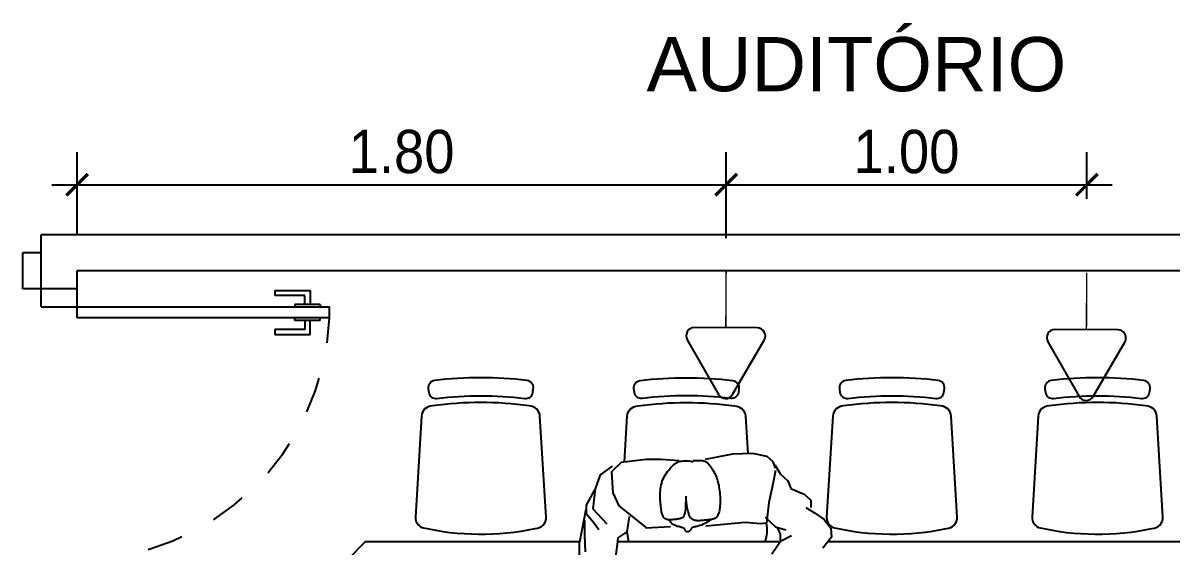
# Model space of a CAD drawing. Header units: millimetres. Extents: x 7034 to 7235, y -465 to -380.
# Drawn here: x 7133.854 to 7137.038, y -408.445 to -406.996 of the extents above; entities that cross this region are included whole.
import ezdxf

# ---------------------------------------------------------------- set-up
doc = ezdxf.new("R2010")
doc.units = ezdxf.units.MM
doc.header["$LTSCALE"] = 0.005
doc.linetypes.add('CONTINUO', pattern=[0])
doc.linetypes.add('DASHED', pattern=[19.05, 12.7, -6.35])
doc.layers.get('0').update_dxf_attribs({"linetype": 'CONTINUO'})
doc.layers.get('DEFPOINTS').update_dxf_attribs({"linetype": 'CONTINUO', "lineweight": 15})
for name, color, linetype in [('- COTAS', 12, 'Continuous'), ('0-TOMADAS', 12, 'Continuous'), ('ARQ-PEITORIAL', 4, 'Continuous'), ('ARQ_ESQUADRIA', 5, 'Continuous'), ('ARQ_JANELAALTA', 150, 'DASHED'), ('ARQ_MOBILIARIO 2', 252, 'Continuous'), ('ARQ_TXT_AMBIENTE', 3, 'Continuous')]:
    doc.layers.add(name, color=color, linetype=linetype)
doc.layers.add('0-LAYOUT', color=250, linetype='Continuous', lineweight=25)
doc.styles.add('ARQ', font='arial.ttf', dxfattribs={"width": 0.9})
doc.styles.get("Standard").update_dxf_attribs({"font": 'arial.ttf'})
doc.dimstyles.new('1-50', dxfattribs={"dimtxt": 0.12, "dimasz": 0.06, "dimexe": 0.09, "dimexo": 0.1, "dimgap": 0.03, "dimtad": 1, "dimzin": 0, "dimdsep": 46, "dimtxsty": 'ARQ', "dimblk": 'ARCHTICK', "dimcen": 0, "dimdle": 0.07, "dimclrd": 1, "dimclre": 1, "dimclrt": 7, "dimadec": 0, "dimazin": 0, "dimtm": 1e-09, "dimtfac": 1, "dimtofl": 0, "dimtmove": 2, "dimatfit": 3, "dimldrblk": 'ARCHTICK', "dimfxl": 1, "dimtolj": 1, "dimtzin": 0, "dimlwd": -1, "dimlwe": -1, "dimarcsym": 0})

# ---------------------------------------------------------------- blocks, each defined once
blk = doc.blocks.new('TOMADA-H30')
blk.add_lwpolyline([(-0.1082, 0.1955), (0.1082, 0.1955, 0.57735), (0.1324, 0.2375), (0.0242, 0.4248, 0.57735), (-0.0242, 0.4248), (-0.1324, 0.2375, 0.57735)], format="xyb", close=True)
at = {"const_width": 0.005}
blk.add_lwpolyline([(0, 0.1955), (0, 0)], dxfattribs=at)
blk = doc.blocks.new('2541982')
at = {"layer": '0-TOMADAS', "xscale": 0.6451236243583418, "yscale": 0.6451236243583418, "zscale": 0.6451236243583418, "rotation": 270}
blk.add_blockref('TOMADA-H30', (3218.8519, 1440.9676), dxfattribs=at)
blk = doc.blocks.new('_ArchTick')
at = {"color": 0, "linetype": 'ByBlock', "const_width": 0.15}
blk.add_lwpolyline([(-0.5, -0.5), (0.5, 0.5)], dxfattribs=at)
blk = doc.blocks.new('*D75')
at = {"layer": '- COTAS', "color": 1, "transparency": 16777216}
for p, q in [((7134.0045, -407.5832), (7134.0045, -407.3545)), ((7135.8044, -407.5923), (7135.8044, -407.3545)), ((7133.9345, -407.4445), (7135.8744, -407.4445))]:
    blk.add_line(p, q, dxfattribs=at)
at = {"layer": 'DEFPOINTS', "color": 0, "transparency": 16777216}
for p in [(7135.8044, -407.4445), (7134.0045, -407.6832), (7135.8044, -407.6923)]:
    blk.add_point(p, dxfattribs=at)
at = {"layer": '- COTAS', "color": 1, "transparency": 16777216, "xscale": 0.06, "yscale": 0.06, "zscale": 0.06, "rotation": 180}
blk.add_blockref('_ArchTick', (7134.0045, -407.4445), dxfattribs=at)
at = {"layer": '- COTAS', "color": 1, "transparency": 16777216, "xscale": 0.06, "yscale": 0.06, "zscale": 0.06}
blk.add_blockref('_ArchTick', (7135.8044, -407.4445), dxfattribs=at)
at = {"layer": '- COTAS', "color": 7, "transparency": 16777216, "insert": (7134.9044, -407.3533), "char_height": 0.12, "attachment_point": 5, "style": 'ARQ'}
blk.add_mtext('\\A1;1.80', dxfattribs=at)
blk = doc.blocks.new('*D76')
at = {"layer": '- COTAS', "color": 1, "transparency": 16777216}
for p, q in [((7135.8044, -407.5923), (7135.8044, -407.3545)), ((7136.805, -407.4832), (7136.805, -407.3545)), ((7135.7344, -407.4445), (7136.875, -407.4445))]:
    blk.add_line(p, q, dxfattribs=at)
at = {"layer": 'DEFPOINTS', "color": 0, "transparency": 16777216}
for p in [(7136.805, -407.4445), (7136.805, -407.5832), (7135.8044, -407.6923)]:
    blk.add_point(p, dxfattribs=at)
at = {"layer": '- COTAS', "color": 1, "transparency": 16777216, "xscale": 0.06, "yscale": 0.06, "zscale": 0.06, "rotation": 180}
blk.add_blockref('_ArchTick', (7135.8044, -407.4445), dxfattribs=at)
at = {"layer": '- COTAS', "color": 1, "transparency": 16777216, "xscale": 0.06, "yscale": 0.06, "zscale": 0.06}
blk.add_blockref('_ArchTick', (7136.805, -407.4445), dxfattribs=at)
at = {"layer": '- COTAS', "color": 7, "transparency": 16777216, "insert": (7136.3047, -407.3533), "char_height": 0.12, "attachment_point": 5, "style": 'ARQ'}
blk.add_mtext('\\A1;1.00', dxfattribs=at)

msp = doc.modelspace()

# ---------------------------------------------------------------- linework, layer by layer
at = {"layer": '0-LAYOUT', "linetype": 'ByBlock'}
for points in [[(7135.1241, -408.029, -0.030867), (7135.2461, -408.0366, 0.408428), (7135.2684, -408.0196), (7135.2698, -408.0097, 0.419966), (7135.2525, -407.987, 0.030916), (7135.1241, -407.979, 0.030916), (7134.9958, -407.987, 0.419966), (7134.9785, -408.0097), (7134.9799, -408.0196, 0.408428), (7135.0022, -408.0366, -0.030867)], [(7135.6942, -408.029, 0.030867), (7135.5723, -408.0366, -0.408428), (7135.55, -408.0196), (7135.5486, -408.0097, -0.419966), (7135.5659, -407.987, -0.030916), (7135.6942, -407.979, -0.030916), (7135.8225, -407.987, -0.419966), (7135.8399, -408.0097), (7135.8384, -408.0196, -0.408428), (7135.8162, -408.0366, 0.030867)], [(7136.2643, -408.029, -0.030867), (7136.3862, -408.0366, 0.408428), (7136.4085, -408.0196), (7136.4099, -408.0097, 0.419966), (7136.3926, -407.987, 0.030916), (7136.2643, -407.979, 0.030916), (7136.136, -407.987, 0.419966), (7136.1187, -408.0097), (7136.1201, -408.0196, 0.408428), (7136.1424, -408.0366, -0.030867)], [(7136.8344, -408.029, -0.030867), (7136.9563, -408.0366, 0.408428), (7136.9786, -408.0196), (7136.98, -408.0097, 0.419966), (7136.9627, -407.987, 0.030916), (7136.8344, -407.979, 0.030916), (7136.7061, -407.987, 0.419966), (7136.6887, -408.0097), (7136.6902, -408.0196, 0.408428), (7136.7124, -408.0366, -0.030867)], [(7134.9899, -408.0573, 0.399285), (7134.9599, -408.0857), (7134.943, -408.3651, 0.305593), (7134.9603, -408.3938, 0.109362), (7135.2753, -408.3966, 0.429301), (7135.3053, -408.3651), (7135.2883, -408.0857, 0.399285), (7135.2584, -408.0573, 0.071734)], [(7136.1301, -408.0573, 0.399285), (7136.1001, -408.0857), (7136.0832, -408.3651, 0.305593), (7136.1005, -408.3938, 0.109362), (7136.4155, -408.3966, 0.429301), (7136.4454, -408.3651), (7136.4285, -408.0857, 0.399285), (7136.3985, -408.0573, 0.071734)], [(7136.7001, -408.0573, 0.399285), (7136.6702, -408.0857), (7136.6532, -408.3651, 0.305593), (7136.6705, -408.3938, 0.109362), (7136.9855, -408.3966, 0.429301), (7137.0155, -408.3651), (7136.9986, -408.0857, 0.399285), (7136.9686, -408.0573, 0.071734)]]:
    msp.add_lwpolyline(points, format="xyb", close=True, dxfattribs=at)
msp.add_lwpolyline([(7135.5223, -408.2124), (7135.53, -408.0857, -0.399285), (7135.56, -408.0573, -0.071734), (7135.8285, -408.0573, -0.399285), (7135.8584, -408.0857), (7135.8647, -408.1897)], format="xyb", dxfattribs=at)
for points in [[(7134.7541, -408.5428), (7134.7541, -408.4832), (7134.8041, -408.4332), (7135.3985, -408.4332)], [(7135.5034, -408.4332), (7135.9553, -408.4332)], [(7136.0869, -408.4332), (7137.1876, -408.4332)]]:
    msp.add_lwpolyline(points, dxfattribs=at)
at = {"layer": 'ARQ-PEITORIAL'}
for p, q in [((7138.7345, -407.5832), (7133.9045, -407.5832)), ((7133.9045, -407.7332), (7133.9045, -407.5832)), ((7137.7745, -407.6832), (7134.0045, -407.6832)), ((7134.0045, -407.7332), (7134.0045, -407.6832)), ((7134.0045, -407.7332), (7133.9045, -407.7332))]:
    msp.add_line(p, q, dxfattribs=at)
at = {"layer": 'ARQ_ESQUADRIA'}
for p, q in [((7133.8545, -407.7332), (7133.8545, -407.6332)), ((7133.9045, -407.6332), (7133.8545, -407.6332)), ((7133.9045, -407.7332), (7133.8545, -407.7332)), ((7133.9045, -407.7832), (7133.9045, -407.7332)), ((7134.0045, -407.7832), (7134.0045, -407.7332)), ((7134.5525, -407.7372), (7134.6505, -407.7372)), ((7134.5525, -407.7372), (7134.5525, -407.7512)), ((7134.5665, -407.7512), (7134.5525, -407.7512)), ((7134.6365, -407.7512), (7134.5665, -407.7512)), ((7134.6365, -407.7762), (7134.6365, -407.7512)), ((7134.6505, -407.7372), (7134.6505, -407.7762)), ((7133.9045, -407.7832), (7134.0045, -407.7832)), ((7134.0045, -407.7832), (7134.7045, -407.7832)), ((7134.0045, -407.8132), (7134.0045, -407.7832)), ((7134.6785, -407.7762), (7134.6085, -407.7762)), ((7134.6085, -407.7762), (7134.6085, -407.7832)), ((7134.6785, -407.7762), (7134.6785, -407.7832)), ((7134.7045, -407.8132), (7134.7045, -407.7832)), ((7134.7045, -407.8132), (7134.0045, -407.8132)), ((7134.6085, -407.8202), (7134.6085, -407.8132)), ((7134.6785, -407.8202), (7134.6085, -407.8202)), ((7134.6365, -407.8202), (7134.6365, -407.8452)), ((7134.6505, -407.8592), (7134.6505, -407.8202)), ((7134.6785, -407.8202), (7134.6785, -407.8132)), ((7134.5525, -407.8452), (7134.5525, -407.8592)), ((7134.5665, -407.8452), (7134.5525, -407.8452)), ((7134.6365, -407.8452), (7134.5665, -407.8452)), ((7134.5525, -407.8592), (7134.6505, -407.8592))]:
    msp.add_line(p, q, dxfattribs=at)
at = {"layer": 'ARQ_JANELAALTA'}
msp.add_arc((7134.0045, -407.7825), 0.7007, 270, 357.4911, dxfattribs=at)
at = {"layer": 'ARQ_MOBILIARIO 2', "linetype": 'Continuous'}
for p, q in [((7135.8223, -408.1912), (7135.7466, -408.2054)), ((7135.8779, -408.1892), (7135.8223, -408.1912)), ((7135.9187, -408.1973), (7135.8779, -408.1892)), ((7135.9352, -408.2118), (7135.9187, -408.1973)), ((7135.4885, -408.2238), (7135.4556, -408.2483)), ((7135.513, -408.2135), (7135.4864, -408.2401)), ((7135.5825, -408.2053), (7135.513, -408.2135)), ((7135.6236, -408.2054), (7135.5825, -408.2053)), ((7135.6747, -408.2096), (7135.6236, -408.2054)), ((7135.6423, -408.2389), (7135.6454, -408.235)), ((7135.6454, -408.235), (7135.6484, -408.2313)), ((7135.6484, -408.2313), (7135.6513, -408.228)), ((7135.6513, -408.228), (7135.654, -408.225)), ((7135.654, -408.225), (7135.6566, -408.2223)), ((7135.6566, -408.2223), (7135.659, -408.2201)), ((7135.659, -408.2201), (7135.6613, -408.2181)), ((7135.6613, -408.2181), (7135.6637, -408.2164)), ((7135.6637, -408.2164), (7135.6661, -408.2149)), ((7135.6661, -408.2149), (7135.6687, -408.2136)), ((7135.6687, -408.2136), (7135.6714, -408.2125)), ((7135.6714, -408.2125), (7135.6745, -408.2115)), ((7135.6745, -408.2115), (7135.6779, -408.2106)), ((7135.6779, -408.2106), (7135.6818, -408.2099)), ((7135.6818, -408.2099), (7135.686, -408.2094)), ((7135.686, -408.2094), (7135.6906, -408.2091)), ((7135.6906, -408.2091), (7135.6956, -408.2092)), ((7135.6956, -408.2092), (7135.7011, -408.2097)), ((7135.7011, -408.2097), (7135.707, -408.2107)), ((7135.707, -408.2107), (7135.7134, -408.2122)), ((7135.7117, -408.2082), (7135.7168, -408.2082)), ((7135.7168, -408.2082), (7135.7214, -408.2081)), ((7135.7214, -408.2081), (7135.7256, -408.2081)), ((7135.7256, -408.2081), (7135.7294, -408.2081)), ((7135.7294, -408.2081), (7135.7329, -408.2082)), ((7135.7329, -408.2082), (7135.736, -408.2084)), ((7135.736, -408.2084), (7135.7388, -408.2087)), ((7135.7388, -408.2087), (7135.7413, -408.2091)), ((7135.7413, -408.2091), (7135.7435, -408.2096)), ((7135.7435, -408.2096), (7135.7456, -408.2103)), ((7135.7456, -408.2103), (7135.7474, -408.2112)), ((7135.7474, -408.2112), (7135.749, -408.2122)), ((7135.749, -408.2122), (7135.7506, -408.2133)), ((7135.7506, -408.2133), (7135.752, -408.2146)), ((7135.752, -408.2146), (7135.7535, -408.216)), ((7135.7535, -408.216), (7135.7549, -408.2175)), ((7135.7549, -408.2175), (7135.7563, -408.2191)), ((7135.7563, -408.2191), (7135.7578, -408.2209)), ((7135.7578, -408.2209), (7135.7593, -408.2228)), ((7135.7593, -408.2228), (7135.7608, -408.2248)), ((7135.7608, -408.2248), (7135.7623, -408.2269)), ((7135.7623, -408.2269), (7135.7639, -408.2291)), ((7135.7639, -408.2291), (7135.7654, -408.2314)), ((7135.7654, -408.2314), (7135.767, -408.2338)), ((7135.767, -408.2338), (7135.7686, -408.2363)), ((7135.9414, -408.2301), (7135.9352, -408.2118)), ((7135.9394, -408.2201), (7135.9556, -408.2466)), ((7135.4556, -408.2483), (7135.4411, -408.2873)), ((7135.4864, -408.2401), (7135.4902, -408.2976)), ((7135.626, -408.271), (7135.6275, -408.2661)), ((7135.6275, -408.2661), (7135.6293, -408.2613)), ((7135.6293, -408.2613), (7135.6314, -408.2566)), ((7135.6314, -408.2566), (7135.6339, -408.2519)), ((7135.6339, -408.2519), (7135.6365, -408.2474)), ((7135.6365, -408.2474), (7135.6394, -408.2431)), ((7135.6394, -408.2431), (7135.6423, -408.2389)), ((7135.7686, -408.2363), (7135.7702, -408.239)), ((7135.7702, -408.239), (7135.7717, -408.2418)), ((7135.7717, -408.2418), (7135.7733, -408.2447)), ((7135.7733, -408.2447), (7135.7748, -408.2479)), ((7135.7748, -408.2479), (7135.7762, -408.2513)), ((7135.7762, -408.2513), (7135.7777, -408.2549)), ((7135.7777, -408.2549), (7135.779, -408.2588)), ((7135.779, -408.2588), (7135.7803, -408.2629)), ((7135.7803, -408.2629), (7135.7816, -408.2673)), ((7135.9414, -408.2363), (7135.9352, -408.2691)), ((7135.9556, -408.2466), (7135.976, -408.2651)), ((7135.976, -408.2651), (7135.9842, -408.2857)), ((7135.439, -408.2893), (7135.4165, -408.3324)), ((7135.4411, -408.2873), (7135.4348, -408.3426)), ((7135.4902, -408.2976), (7135.5067, -408.3344)), ((7135.6217, -408.3019), (7135.6219, -408.2966)), ((7135.6219, -408.2966), (7135.6223, -408.2914)), ((7135.6223, -408.2914), (7135.6229, -408.2862)), ((7135.6229, -408.2862), (7135.6237, -408.281)), ((7135.6237, -408.281), (7135.6247, -408.276)), ((7135.6247, -408.276), (7135.626, -408.271)), ((7135.7816, -408.2673), (7135.7827, -408.2719)), ((7135.7827, -408.2719), (7135.7838, -408.2767)), ((7135.7838, -408.2767), (7135.7847, -408.2817)), ((7135.7847, -408.2817), (7135.7856, -408.2869)), ((7135.7856, -408.2869), (7135.7863, -408.2921)), ((7135.7863, -408.2921), (7135.7869, -408.2975)), ((7135.7869, -408.2975), (7135.7874, -408.3029)), ((7135.9352, -408.2691), (7135.9227, -408.3244)), ((7135.9842, -408.2857), (7135.9967, -408.2917)), ((7135.9967, -408.2917), (7136.0212, -408.3019)), ((7135.6216, -408.3072), (7135.6217, -408.3019)), ((7135.6217, -408.3125), (7135.6216, -408.3072)), ((7135.6219, -408.3177), (7135.6217, -408.3125)), ((7135.6222, -408.3228), (7135.6219, -408.3177)), ((7135.6225, -408.3277), (7135.6222, -408.3228)), ((7135.623, -408.3323), (7135.6225, -408.3277)), ((7135.692, -408.3298), (7135.6914, -408.3404)), ((7135.6926, -408.3165), (7135.692, -408.3298)), ((7135.694, -408.3159), (7135.6933, -408.307)), ((7135.6948, -408.3239), (7135.694, -408.3159)), ((7135.6957, -408.3308), (7135.6948, -408.3239)), ((7135.7874, -408.3029), (7135.7877, -408.3083)), ((7135.7877, -408.3292), (7135.7874, -408.334)), ((7135.7877, -408.3083), (7135.7879, -408.3137)), ((7135.7879, -408.3242), (7135.7877, -408.3292)), ((7135.7879, -408.3137), (7135.788, -408.319)), ((7135.788, -408.319), (7135.7879, -408.3242)), ((7135.9227, -408.3244), (7135.9186, -408.3654)), ((7136.0212, -408.3019), (7136.0395, -408.3185)), ((7136.0395, -408.3185), (7136.0395, -408.339)), ((7135.3985, -408.4333), (7135.4165, -408.3436)), ((7135.4165, -408.3324), (7135.4165, -408.3549)), ((7135.4165, -408.3549), (7135.4369, -408.3794)), ((7135.4348, -408.3426), (7135.4739, -408.3837)), ((7135.5067, -408.3344), (7135.5844, -408.396)), ((7135.6234, -408.3367), (7135.623, -408.3323)), ((7135.624, -408.3407), (7135.6234, -408.3367)), ((7135.6245, -408.3444), (7135.624, -408.3407)), ((7135.6251, -408.3478), (7135.6245, -408.3444)), ((7135.6257, -408.3509), (7135.6251, -408.3478)), ((7135.6264, -408.3538), (7135.6257, -408.3509)), ((7135.6271, -408.3565), (7135.6264, -408.3538)), ((7135.6279, -408.3589), (7135.6271, -408.3565)), ((7135.6287, -408.3611), (7135.6279, -408.3589)), ((7135.6297, -408.3631), (7135.6287, -408.3611)), ((7135.6873, -408.3622), (7135.6859, -408.3644)), ((7135.6885, -408.3591), (7135.6873, -408.3622)), ((7135.6896, -408.3547), (7135.6885, -408.3591)), ((7135.6905, -408.3486), (7135.6896, -408.3547)), ((7135.6914, -408.3404), (7135.6905, -408.3486)), ((7135.6967, -408.3369), (7135.6957, -408.3308)), ((7135.6977, -408.3422), (7135.6967, -408.3369)), ((7135.6987, -408.3469), (7135.6977, -408.3422)), ((7135.6996, -408.3508), (7135.6987, -408.3469)), ((7135.7006, -408.3543), (7135.6996, -408.3508)), ((7135.7015, -408.3572), (7135.7006, -408.3543)), ((7135.7024, -408.3597), (7135.7015, -408.3572)), ((7135.7032, -408.3619), (7135.7024, -408.3597)), ((7135.704, -408.3637), (7135.7032, -408.3619)), ((7135.7807, -408.3617), (7135.7794, -408.3637)), ((7135.7819, -408.3593), (7135.7807, -408.3617)), ((7135.783, -408.3566), (7135.7819, -408.3593)), ((7135.784, -408.3536), (7135.783, -408.3566)), ((7135.7849, -408.3503), (7135.784, -408.3536)), ((7135.7857, -408.3467), (7135.7849, -408.3503)), ((7135.7864, -408.3428), (7135.7857, -408.3467)), ((7135.787, -408.3385), (7135.7864, -408.3428)), ((7135.7874, -408.334), (7135.787, -408.3385)), ((7136.0253, -408.339), (7136.0499, -408.3533)), ((7136.0499, -408.3533), (7136.0764, -408.3718)), ((7135.4123, -408.4144), (7135.4124, -408.3734)), ((7135.4369, -408.3794), (7135.4514, -408.3999)), ((7135.5354, -408.3632), (7135.5291, -408.4062)), ((7135.6501, -408.3921), (7135.5806, -408.396)), ((7135.6307, -408.365), (7135.6297, -408.3631)), ((7135.6318, -408.3666), (7135.6307, -408.365)), ((7135.6331, -408.3681), (7135.6318, -408.3666)), ((7135.6347, -408.3694), (7135.6331, -408.3681)), ((7135.6364, -408.3705), (7135.6347, -408.3694)), ((7135.6384, -408.3713), (7135.6364, -408.3705)), ((7135.6406, -408.372), (7135.6384, -408.3713)), ((7135.6432, -408.3724), (7135.6406, -408.372)), ((7135.646, -408.3727), (7135.6432, -408.3724)), ((7135.649, -408.3728), (7135.646, -408.3727)), ((7135.6491, -408.3776), (7135.6466, -408.3743)), ((7135.6522, -408.3727), (7135.649, -408.3728)), ((7135.6516, -408.3804), (7135.6491, -408.3776)), ((7135.6542, -408.3827), (7135.6516, -408.3804)), ((7135.6554, -408.3726), (7135.6522, -408.3727)), ((7135.6568, -408.3847), (7135.6542, -408.3827)), ((7135.6587, -408.3723), (7135.6554, -408.3726)), ((7135.6594, -408.3863), (7135.6568, -408.3847)), ((7135.6619, -408.372), (7135.6587, -408.3723)), ((7135.6621, -408.3877), (7135.6594, -408.3863)), ((7135.6651, -408.3717), (7135.6619, -408.372)), ((7135.6647, -408.3888), (7135.6621, -408.3877)), ((7135.6674, -408.3899), (7135.6647, -408.3888)), ((7135.668, -408.3713), (7135.6651, -408.3717)), ((7135.67, -408.3908), (7135.6674, -408.3899)), ((7135.6709, -408.3709), (7135.668, -408.3713)), ((7135.6727, -408.3916), (7135.67, -408.3908)), ((7135.6736, -408.3704), (7135.6709, -408.3709)), ((7135.6752, -408.3924), (7135.6727, -408.3916)), ((7135.6761, -408.3698), (7135.6736, -408.3704)), ((7135.6776, -408.393), (7135.6752, -408.3924)), ((7135.6784, -408.3691), (7135.6761, -408.3698)), ((7135.6799, -408.3937), (7135.6776, -408.393)), ((7135.6805, -408.3683), (7135.6784, -408.3691)), ((7135.682, -408.3943), (7135.6799, -408.3937)), ((7135.6825, -408.3672), (7135.6805, -408.3683)), ((7135.6839, -408.3948), (7135.682, -408.3943)), ((7135.6843, -408.366), (7135.6825, -408.3672)), ((7135.6859, -408.3644), (7135.6843, -408.366)), ((7135.7049, -408.3653), (7135.704, -408.3637)), ((7135.7058, -408.3666), (7135.7049, -408.3653)), ((7135.7068, -408.3678), (7135.7058, -408.3666)), ((7135.7078, -408.3689), (7135.7068, -408.3678)), ((7135.709, -408.3699), (7135.7078, -408.3689)), ((7135.7102, -408.3708), (7135.709, -408.3699)), ((7135.7116, -408.3717), (7135.7102, -408.3708)), ((7135.7111, -408.3942), (7135.7104, -408.3946)), ((7135.712, -408.3939), (7135.7111, -408.3942)), ((7135.713, -408.3725), (7135.7116, -408.3717)), ((7135.7129, -408.3935), (7135.712, -408.3939)), ((7135.7141, -408.3932), (7135.7129, -408.3935)), ((7135.7145, -408.3732), (7135.713, -408.3725)), ((7135.7155, -408.3928), (7135.7141, -408.3932)), ((7135.7161, -408.3738), (7135.7145, -408.3732)), ((7135.7171, -408.3924), (7135.7155, -408.3928)), ((7135.7177, -408.3743), (7135.7161, -408.3738)), ((7135.7191, -408.392), (7135.7171, -408.3924)), ((7135.7194, -408.3747), (7135.7177, -408.3743)), ((7135.7214, -408.3914), (7135.7191, -408.392)), ((7135.7212, -408.375), (7135.7194, -408.3747)), ((7135.723, -408.3751), (7135.7212, -408.375)), ((7135.7242, -408.3908), (7135.7214, -408.3914)), ((7135.725, -408.3752), (7135.723, -408.3751)), ((7135.7274, -408.39), (7135.7242, -408.3908)), ((7135.727, -408.3753), (7135.725, -408.3752)), ((7135.7293, -408.3752), (7135.727, -408.3753)), ((7135.7313, -408.3888), (7135.7274, -408.39)), ((7135.7317, -408.3751), (7135.7293, -408.3752)), ((7135.7358, -408.3871), (7135.7313, -408.3888)), ((7135.7343, -408.3749), (7135.7317, -408.3751)), ((7135.7372, -408.3747), (7135.7343, -408.3749)), ((7135.7412, -408.3848), (7135.7358, -408.3871)), ((7135.7403, -408.3744), (7135.7372, -408.3747)), ((7135.7436, -408.3741), (7135.7403, -408.3744)), ((7135.7474, -408.3817), (7135.7412, -408.3848)), ((7135.7471, -408.3738), (7135.7436, -408.3741)), ((7135.7506, -408.3734), (7135.7471, -408.3738)), ((7135.7547, -408.3777), (7135.7474, -408.3817)), ((7135.857, -408.3797), (7135.7485, -408.3899)), ((7135.7541, -408.373), (7135.7506, -408.3734)), ((7135.7575, -408.3725), (7135.7541, -408.373)), ((7135.7631, -408.3726), (7135.7547, -408.3777)), ((7135.7607, -408.3721), (7135.7575, -408.3725)), ((7135.7637, -408.3716), (7135.7607, -408.3721)), ((7135.7664, -408.3711), (7135.7637, -408.3716)), ((7135.7689, -408.3705), (7135.7664, -408.3711)), ((7135.7711, -408.3698), (7135.7689, -408.3705)), ((7135.7731, -408.369), (7135.7711, -408.3698)), ((7135.7749, -408.368), (7135.7731, -408.369)), ((7135.7765, -408.3668), (7135.7749, -408.368)), ((7135.778, -408.3654), (7135.7765, -408.3668)), ((7135.7794, -408.3637), (7135.778, -408.3654)), ((7135.9002, -408.3839), (7135.857, -408.3797)), ((7135.9165, -408.382), (7135.9002, -408.3839)), ((7135.9123, -408.3654), (7135.9413, -408.3922)), ((7135.9186, -408.3654), (7135.9165, -408.382)), ((7135.9413, -408.3922), (7135.97, -408.4003)), ((7135.9555, -408.4125), (7135.9472, -408.3942)), ((7136.0764, -408.3718), (7136.0947, -408.3963)), ((7135.4144, -408.4615), (7135.4123, -408.4144)), ((7135.5046, -408.4225), (7135.5025, -408.441)), ((7135.5291, -408.4062), (7135.5046, -408.4225)), ((7135.5291, -408.4062), (7135.5336, -408.4332)), ((7135.6854, -408.3953), (7135.6839, -408.3948)), ((7135.6867, -408.3958), (7135.6854, -408.3953)), ((7135.6877, -408.3963), (7135.6867, -408.3958)), ((7135.6885, -408.3968), (7135.6877, -408.3963)), ((7135.6891, -408.3973), (7135.6885, -408.3968)), ((7135.6895, -408.3978), (7135.6891, -408.3973)), ((7135.6899, -408.3984), (7135.6895, -408.3978)), ((7135.6902, -408.399), (7135.6899, -408.3984)), ((7135.6904, -408.3997), (7135.6902, -408.399)), ((7135.6907, -408.4005), (7135.6904, -408.3997)), ((7135.6911, -408.4013), (7135.6907, -408.4005)), ((7135.6914, -408.4022), (7135.6911, -408.4013)), ((7135.6919, -408.403), (7135.6914, -408.4022)), ((7135.6924, -408.4038), (7135.6919, -408.403)), ((7135.693, -408.4045), (7135.6924, -408.4038)), ((7135.6937, -408.4052), (7135.693, -408.4045)), ((7135.6945, -408.4057), (7135.6937, -408.4052)), ((7135.6954, -408.406), (7135.6945, -408.4057)), ((7135.6963, -408.4063), (7135.6954, -408.406)), ((7135.6974, -408.4063), (7135.6963, -408.4063)), ((7135.6984, -408.4063), (7135.6974, -408.4063)), ((7135.6995, -408.4061), (7135.6984, -408.4063)), ((7135.7005, -408.4058), (7135.6995, -408.4061)), ((7135.7014, -408.4054), (7135.7005, -408.4058)), ((7135.7023, -408.4049), (7135.7014, -408.4054)), ((7135.703, -408.4044), (7135.7023, -408.4049)), ((7135.7037, -408.4037), (7135.703, -408.4044)), ((7135.7042, -408.403), (7135.7037, -408.4037)), ((7135.7047, -408.4023), (7135.7042, -408.403)), ((7135.7051, -408.4015), (7135.7047, -408.4023)), ((7135.7055, -408.4007), (7135.7051, -408.4015)), ((7135.7059, -408.4), (7135.7055, -408.4007)), ((7135.7063, -408.3992), (7135.7059, -408.4)), ((7135.7067, -408.3985), (7135.7063, -408.3992)), ((7135.7071, -408.3978), (7135.7067, -408.3985)), ((7135.7076, -408.3972), (7135.7071, -408.3978)), ((7135.708, -408.3966), (7135.7076, -408.3972)), ((7135.7086, -408.396), (7135.708, -408.3966)), ((7135.7091, -408.3955), (7135.7086, -408.396)), ((7135.7098, -408.395), (7135.7091, -408.3955)), ((7135.7104, -408.3946), (7135.7098, -408.395)), ((7135.9555, -408.429), (7135.9555, -408.4125)), ((7135.9862, -408.4168), (7135.9555, -408.433)), ((7136.0968, -408.4208), (7136.0723, -408.4516)), ((7136.0947, -408.3963), (7136.0968, -408.4208)), ((7135.5025, -408.441), (7135.4921, -408.5148)), ((7135.9555, -408.433), (7135.9309, -408.468))]:
    msp.add_line(p, q, dxfattribs=at)
msp.add_lwpolyline([(7135.4099, -408.5057), (7135.409, -408.4938), (7135.4035, -408.5823), (7135.4035, -408.5823), (7135.4012, -408.5437), (7135.3995, -408.5057), (7135.3983, -408.4688), (7135.3979, -408.4332)], dxfattribs=at)
msp.add_arc((7135.8134, -408.4012), 0.1048, 342.2191, 10.5893, dxfattribs=at)

# ---------------------------------------------------------------- block references
at = {"xscale": 1.249890158726032, "yscale": 1.249890158726032, "zscale": 1.249890158726032, "rotation": 269.7093907755802}
for p in [(5355.1824, 3624.6114), (5356.1824, 3624.6063)]:
    msp.add_blockref('2541982', p, dxfattribs=at)

# ---------------------------------------------------------------- texts
at = {"layer": 'ARQ_TXT_AMBIENTE', "insert": (7134.6816, -407.0355), "char_height": 0.15, "attachment_point": 1}
msp.add_mtext_dynamic_manual_height_columns('\\pi0.66943;    AUDITÓRIO ', width=2.72651, gutter_width=12.5, heights=[0], dxfattribs=at)

# ---------------------------------------------------------------- dimensions: what is measured, and where the dimension line sits
at = {"layer": '- COTAS'}
for base, p1, p2, picture, middle in [((7135.8044, -407.4445), (7134.0045, -407.6832), (7135.8044, -407.6923), '*D75', (7134.9044, -407.3533)), ((7136.805, -407.4445), (7135.8044, -407.6923), (7136.805, -407.5832), '*D76', (7136.3047, -407.3533))]:
    dim = msp.add_linear_dim(base=base, p1=p1, p2=p2, dimstyle='1-50', dxfattribs=at)
    dim.commit()
    dim.dimension.update_dxf_attribs({"geometry": picture, "text_midpoint": middle})

doc.saveas('drawing.dxf')
